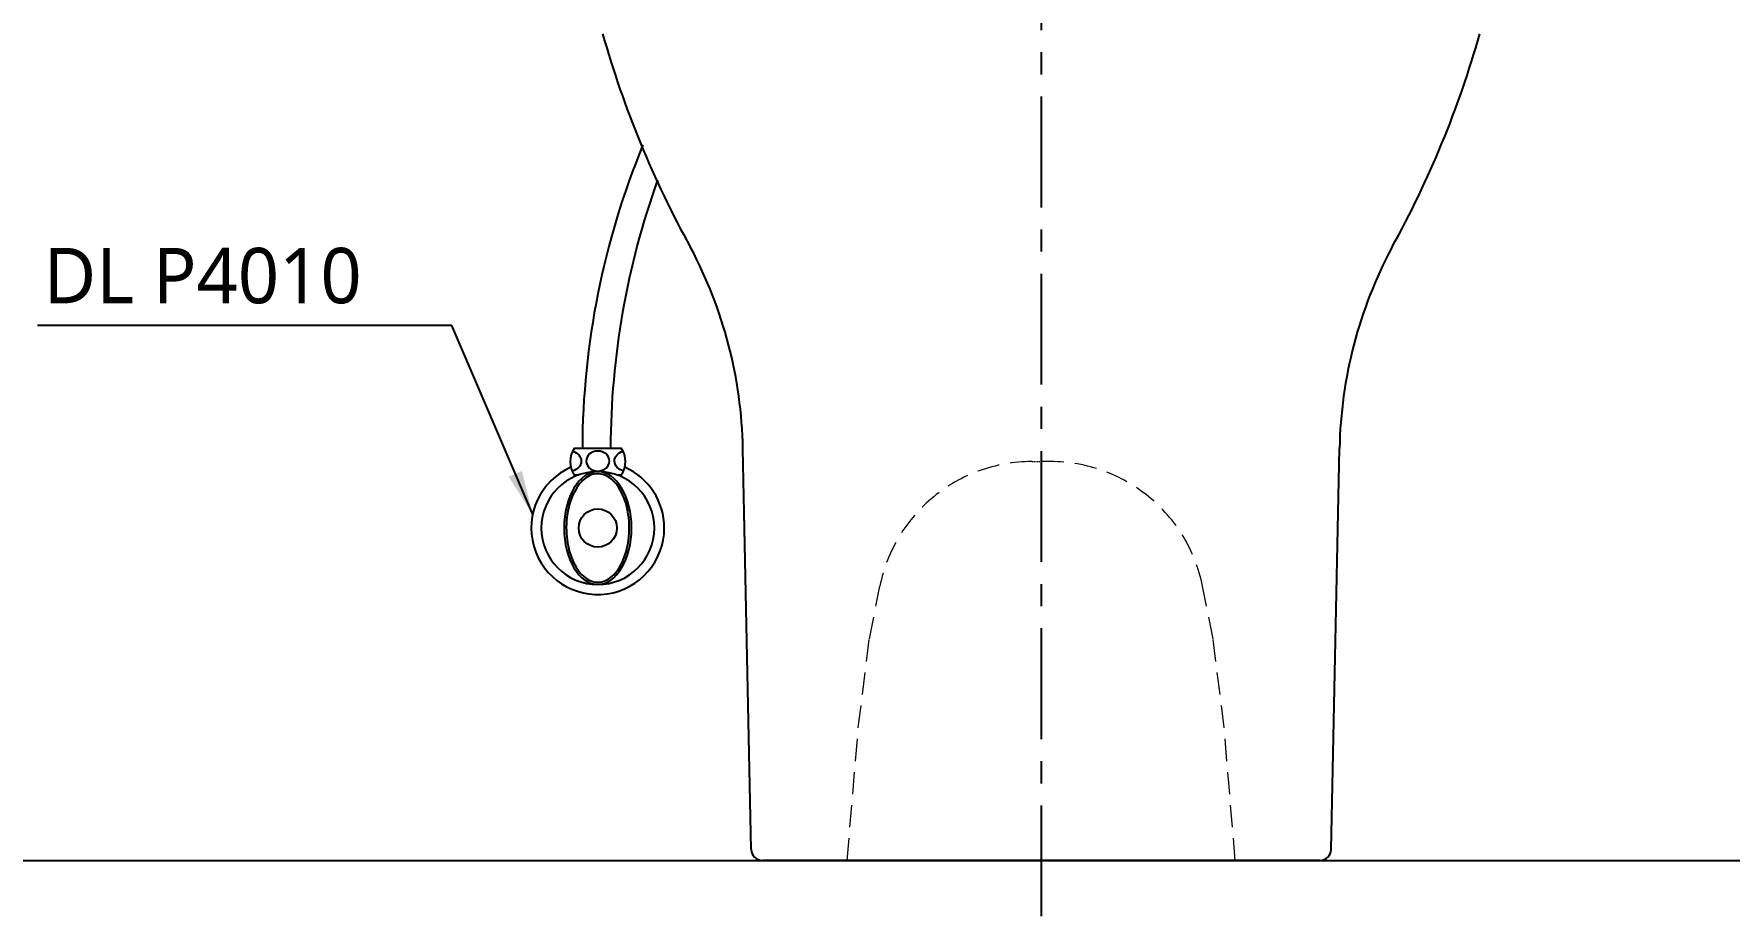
# Model space of a CAD drawing. Extents: x 3056 to 5854, y -58 to 2238.
# Drawn here: x 4325 to 5090, y 169 to 567 of the extents above; entities that cross this region are included whole.
import ezdxf

# ---------------------------------------------------------------- set-up
doc = ezdxf.new("R2010")
doc.units = 0
doc.header["$LTSCALE"] = 20
doc.header["$MEASUREMENT"] = 0
doc.linetypes.add('CENTER', pattern=[2, 1.25, -0.25, 0.25, -0.25])
doc.linetypes.add('HIDDEN', pattern=[0.375, 0.25, -0.125])
doc.layers.get('0').update_dxf_attribs({"linetype": 'CONTINUOUS'})
for name, color, linetype in [('1', 1, 'CONTINUOUS'), ('3', 3, 'CONTINUOUS'), ('4', 4, 'CONTINUOUS'), ('6', 6, 'CONTINUOUS'), ('CENTER', 2, 'CENTER')]:
    doc.layers.add(name, color=color, linetype=linetype)
doc.styles.add('GHS', font='romans.shx', dxfattribs={"bigfont": 'whtgtxt.shx'})
doc.styles.get("Standard").update_dxf_attribs({"font": 'NanumGothic.ttf'})
doc.dimstyles.get("Standard").update_dxf_attribs({"dimtxt": 2.7, "dimasz": 2, "dimexe": 2, "dimexo": 1, "dimgap": 1.5, "dimtad": 1, "dimlfac": 10, "dimzin": 0, "dimdsep": 46, "dimtxsty": 'Standard', "dimcen": 0, "dimclrt": 2, "dimadec": 0, "dimazin": 0, "dimtfac": 1, "dimtofl": 0, "dimtmove": 0, "dimatfit": 3, "dimfxl": 0, "dimtolj": 1, "dimtzin": 0, "dimarcsym": 0})

msp = doc.modelspace()

# ---------------------------------------------------------------- linework, layer by layer
for p, q in [((4648.58374, 198.91947), (4644.83178, 379.90515)), ((4910.14675, 198.91947), (4913.89871, 379.90515)), ((4905.14782, 194.0231), (4653.58267, 194.0231))]:
    msp.add_line(p, q)
at = {"color": 7}
msp.add_line((4899.36524, 194.0231), (4779.36524, 194.0231), dxfattribs=at)
for centre, radius, start, end in [((5016.028, 689.5234), 451.41293, 195.74335434, 209.0053373), ((4542.70248, 689.5234), 451.41293, 330.9946627, 344.25664566), ((4442.47526, 375.71015), 202.4, 1.18761226, 27.96989693), ((5116.25523, 375.71015), 202.4, 152.03010307, 178.81238774), ((4653.58267, 199.0231), 5, 181.18761226, 270), ((4905.14782, 199.0231), 5, 270, 358.81238774)]:
    msp.add_arc(centre, radius, start, end)
at = {"layer": '3', "color": 7, "linetype": 'HIDDEN', "lineweight": 0, "ltscale": 0.1}
for p in [(4775.25152, 374.0231), (4783.47897, 374.0231)]:
    msp.add_line(p, (4779.36524, 374.0231), dxfattribs=at)
at = {"layer": '3', "color": 7, "linetype": 'HIDDEN', "lineweight": 0, "ltscale": 2}
for p, q in [((4701.86524, 294.0231), (4706.61087, 317.75123)), ((4856.86524, 294.0231), (4852.11962, 317.75123)), ((4696.86524, 254.0231), (4701.86524, 294.0231)), ((4861.86524, 254.0231), (4856.86524, 294.0231)), ((4691.86524, 194.0231), (4696.86524, 254.0231)), ((4866.86524, 194.0231), (4861.86524, 254.0231))]:
    msp.add_line(p, q, dxfattribs=at)
for centre, start, end in [((4775.25152, 304.0231), 90, 168.69006753), ((4783.47897, 304.0231), 11.30993247, 90)]:
    msp.add_arc(centre, 70, start, end, dxfattribs=at)
at = {"layer": '4'}
for p, q in [((4568.86524, 380.0231), (4573.01524, 380.0231)), ((4573.01524, 380.0231), (4589.86524, 380.0231)), ((4568.86524, 367.261), (4568.86524, 368.0231)), ((4568.86524, 368.0231), (4570.7484, 368.0231)), ((4570.11524, 367.78625), (4570.11524, 368.0231)), ((4587.98209, 368.0231), (4589.86524, 368.0231)), ((4588.61524, 367.78625), (4588.61524, 368.0231)), ((4589.86524, 367.261), (4589.86524, 368.0231))]:
    msp.add_line(p, q, dxfattribs=at)
msp.add_circle((4579.36524, 344.0231), 8.61509, dxfattribs=at)
for centre, radius, start, end in [((4935.15528, 378.8154), 362.76048, 157.62436581, 179.80925085), ((4947.85528, 378.8154), 362.76048, 160.2847971, 179.80925085), ((4576.86524, 374.0231), 10, 143.13010235, 216.86989765), ((4581.86524, 374.0231), 10, 323.13010235, 36.86989765), ((4579.36524, 344.0231), 30, 113.91725115, 0), ((4579.36524, 344.0231), 25.5, 90, 270), ((4579.36524, 344.0231), 25.5, 270, 90), ((4579.36524, 344.0231), 30, 0, 66.08274885)]:
    msp.add_arc(centre, radius, start, end, dxfattribs=at)
at = {"layer": '4', "extrusion": (0, 0, -1)}
for centre, start_param, end_param in [((4566.68257, 374.25068), 1.82411945, 4.498970222), ((4592.13851, 374.25068), -1.3410883, 1.301465142)]:
    msp.add_ellipse(centre, major_axis=(-5.22946, 0), ratio=0.866391406, start_param=start_param, end_param=end_param, dxfattribs=at)
for centre, major_axis, ratio in [((4579.36524, 374.25068), (-5.22946, 0), 0.866391406), ((4579.36524, 344.0231), (0, 25.5), 0.596528766)]:
    msp.add_ellipse(centre, major_axis=major_axis, ratio=ratio, dxfattribs=at)
at = {"layer": '4'}
msp.add_open_spline([(4579.36524, 368.5231), (4581.44564, 368.5231), (4583.54539, 367.71399), (4587.44161, 364.46894), (4589.21383, 362.02881), (4591.93969, 356.0001), (4592.89136, 352.42069), (4593.74176, 344.90555), (4593.64043, 340.97582), (4592.40853, 333.6184), (4591.27805, 330.19686), (4588.26562, 324.60765), (4586.38775, 322.45042), (4582.3826, 319.80808), (4580.27708, 319.3065), (4576.12158, 319.9083), (4574.03983, 321.03115), (4570.28863, 324.86315), (4568.63989, 327.56726), (4566.22551, 333.98863), (4565.46073, 337.69788), (4564.99906, 345.31231), (4565.3022, 349.21158), (4566.90504, 356.35399), (4568.20461, 359.59071), (4571.4755, 364.69749), (4573.43922, 366.55625), (4576.75693, 368.20842), (4578.06245, 368.5231), (4579.36524, 368.5231)], degree=3, knots=[0, 0, 0, 0, 0.461109739, 0.461109739, 0.922219478, 0.922219478, 1.383329216, 1.383329216, 1.844438955, 1.844438955, 2.305548694, 2.305548694, 2.766658433, 2.766658433, 3.227768172, 3.227768172, 3.688877911, 3.688877911, 4.149987649, 4.149987649, 4.611097388, 4.611097388, 5.072207127, 5.072207127, 5.533316866, 5.533316866, 5.994426605, 5.994426605, 6.283185307, 6.283185307, 6.283185307, 6.283185307], dxfattribs=at)
at = {"layer": '6'}
msp.add_lwpolyline([(5854.2496, 2099.0231), (3379.36524, 2099.0231), (3379.36524, 194.0231), (5276.76374, 194.0231), (5276.76374, 1204.0231)], dxfattribs=at)
at = {"layer": 'CENTER', "color": 1, "linetype": 'CENTER', "ltscale": 2}
msp.add_line((4779.36524, 938.7551), (4779.36524, 168.86688), dxfattribs=at)

# ---------------------------------------------------------------- texts
at = {"layer": '1', "color": 2, "insert": (4329.37871, 470.45062), "char_height": 25, "attachment_point": 1, "style": 'GHS'}
msp.add_mtext_dynamic_manual_height_columns('{\\fNanumGothic|b0|i0|c129|p50;DL P4010}', width=194.1660197, gutter_width=15, heights=[0], dxfattribs=at)

# ---------------------------------------------------------------- leaders
at = {"layer": '1'}
msp.add_leader([(4549.99064, 350.11674), (4513.53316, 435.39861), (4326.63122, 435.39861)], dimstyle='Standard', override={"dimtxt": 30, "dimasz": 20, "dimexe": 10, "dimexo": 5, "dimgap": 10, "dimtad": 0, "dimdec": 0, "dimlfac": 1, "dimrnd": 0.5, "dimzin": 8, "dimclrd": 3, "dimclre": 3, "dimtdec": 0, "dimarcsym": 1}, dxfattribs=at)

doc.saveas('drawing.dxf')
